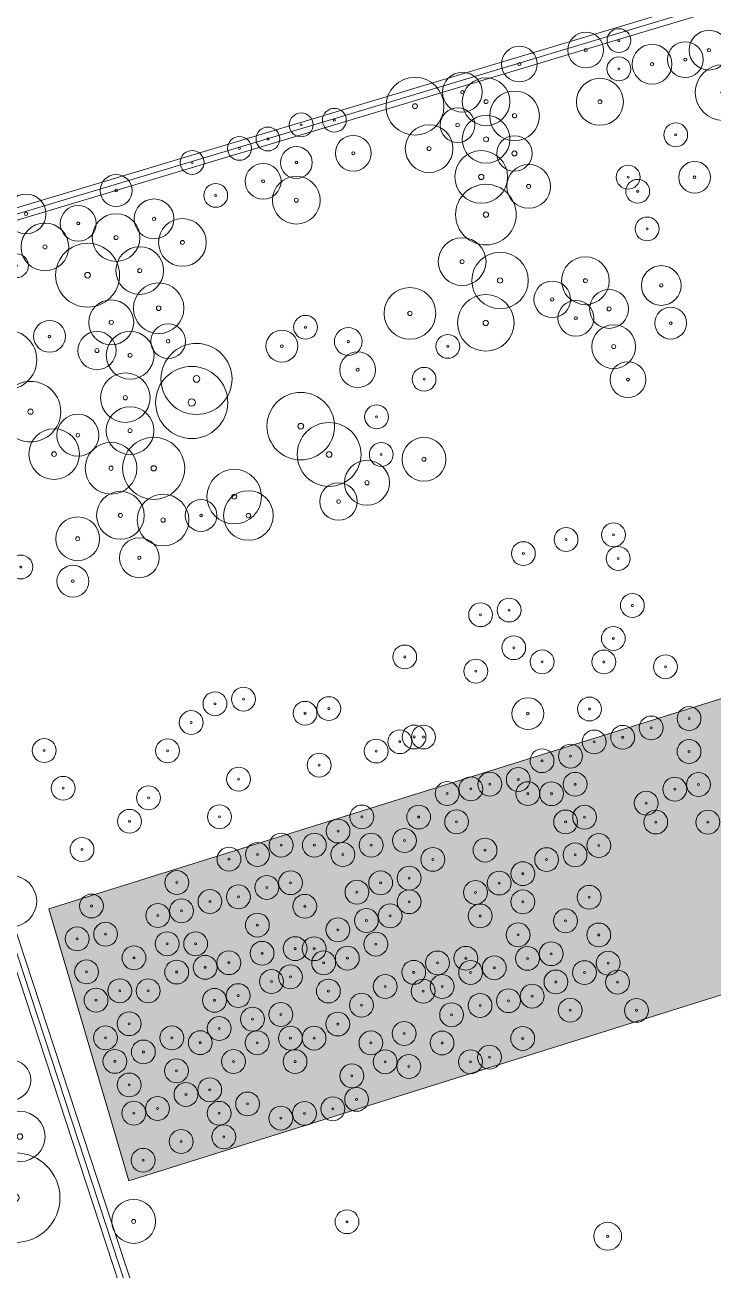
# Model space of a CAD drawing. Header units: metres. Extents: x 0 to 1612, y 0 to 1403.
# Drawn here: x 820.9 to 993.9, y 617.6 to 930.8 of the extents above; entities that cross this region are included whole.
import ezdxf

# ---------------------------------------------------------------- set-up
doc = ezdxf.new("R2010")
doc.units = ezdxf.units.M
doc.header["$MEASUREMENT"] = 0
for name, color, linetype, lineweight, true_color in [('TPX_ROADS_AXES', 7, 'CONTINUOUS', 0, 0x323232), ('TPX_ROADS_CONTOURS', 7, 'CONTINUOUS', 0, 0x646464), ('TPX_VEGETATION_GREEN_SPACES', 7, 'CONTINUOUS', 0, 0x58ba48), ('TPX_VEGETATION_GREEN_SPACES_HATCH', 7, 'CONTINUOUS', 0, 0x58ba48), ('TPX_VEGETATION_TREES_INDIVIDUAL', 7, 'CONTINUOUS', 0, 0x136734)]:
    doc.layers.add(name, color=color, linetype=linetype, lineweight=lineweight, true_color=true_color)

# ---------------------------------------------------------------- blocks, each defined once
blk = doc.blocks.new('TREETR005_CR047')
at = {"layer": 'TPX_VEGETATION_TREES_INDIVIDUAL'}
for radius in [4.71, 0.458]:
    blk.add_circle((0, 0, 0.04), radius, dxfattribs=at)
blk = doc.blocks.new('TREETR006_CR064')
at = {"layer": 'TPX_VEGETATION_TREES_INDIVIDUAL'}
for radius in [6.36, 0.583]:
    blk.add_circle((0, 0, 0.04), radius, dxfattribs=at)
blk = doc.blocks.new('TREETR010_CR113')
at = {"layer": 'TPX_VEGETATION_TREES_INDIVIDUAL'}
for radius in [11.27, 1]:
    blk.add_circle((0, 0, 0.04), radius, dxfattribs=at)
blk = doc.blocks.new('TREETR005_CR048')
at = {"layer": 'TPX_VEGETATION_TREES_INDIVIDUAL'}
for radius in [4.8, 0.5]:
    blk.add_circle((0, 0, 0.04), radius, dxfattribs=at)
blk = doc.blocks.new('TREETR005_CR065')
at = {"layer": 'TPX_VEGETATION_TREES_INDIVIDUAL'}
for radius in [6.5, 0.542]:
    blk.add_circle((0, 0, 0.04), radius, dxfattribs=at)
blk = doc.blocks.new('TREETR007_CR076')
at = {"layer": 'TPX_VEGETATION_TREES_INDIVIDUAL'}
for radius in [7.62, 0.667]:
    blk.add_circle((0, 0, 0.04), radius, dxfattribs=at)
blk = doc.blocks.new('TREETR006_CR060')
at = {"layer": 'TPX_VEGETATION_TREES_INDIVIDUAL'}
for radius in [6, 0.625]:
    blk.add_circle((0, 0, 0.04), radius, dxfattribs=at)
blk = doc.blocks.new('TREETR006_CR073')
at = {"layer": 'TPX_VEGETATION_TREES_INDIVIDUAL'}
for radius in [7.28, 0.625]:
    blk.add_circle((0, 0, 0.04), radius, dxfattribs=at)
blk = doc.blocks.new('TREETR005_CR059')
at = {"layer": 'TPX_VEGETATION_TREES_INDIVIDUAL'}
for radius in [5.91, 0.5]:
    blk.add_circle((0, 0, 0.04), radius, dxfattribs=at)
blk = doc.blocks.new('TREETR005_CR055')
at = {"layer": 'TPX_VEGETATION_TREES_INDIVIDUAL'}
for radius in [5.51, 0.5]:
    blk.add_circle((0, 0, 0.04), radius, dxfattribs=at)
blk = doc.blocks.new('TREETR007_CR063')
at = {"layer": 'TPX_VEGETATION_TREES_INDIVIDUAL'}
for radius in [6.3, 0.708]:
    blk.add_circle((0, 0, 0.04), radius, dxfattribs=at)
blk = doc.blocks.new('TREETR005_CR044')
at = {"layer": 'TPX_VEGETATION_TREES_INDIVIDUAL'}
for radius in [4.36, 0.458]:
    blk.add_circle((0, 0, 0.04), radius, dxfattribs=at)
blk = doc.blocks.new('TREETR009_CR091')
at = {"layer": 'TPX_VEGETATION_TREES_INDIVIDUAL'}
for radius in [9.07, 0.917]:
    blk.add_circle((0, 0, 0.04), radius, dxfattribs=at)
blk = doc.blocks.new('TREETR006_CR070')
at = {"layer": 'TPX_VEGETATION_TREES_INDIVIDUAL'}
for radius in [7, 0.583]:
    blk.add_circle((0, 0, 0.04), radius, dxfattribs=at)
blk = doc.blocks.new('TREETR007_CR080')
at = {"layer": 'TPX_VEGETATION_TREES_INDIVIDUAL'}
for radius in [8.03, 0.708]:
    blk.add_circle((0, 0, 0.04), radius, dxfattribs=at)
blk = doc.blocks.new('TREETR004_CR050')
at = {"layer": 'TPX_VEGETATION_TREES_INDIVIDUAL'}
for radius in [5, 0.417]:
    blk.add_circle((0, 0, 0.04), radius, dxfattribs=at)
blk = doc.blocks.new('TREETR006_CR075')
at = {"layer": 'TPX_VEGETATION_TREES_INDIVIDUAL'}
for radius in [7.5, 0.625]:
    blk.add_circle((0, 0, 0.04), radius, dxfattribs=at)
blk = doc.blocks.new('TREETR003_CR035')
at = {"layer": 'TPX_VEGETATION_TREES_INDIVIDUAL'}
for radius in [3.5, 0.292]:
    blk.add_circle((0, 0, 0.04), radius, dxfattribs=at)
blk = doc.blocks.new('TREETR005_CR060')
at = {"layer": 'TPX_VEGETATION_TREES_INDIVIDUAL'}
for radius in [6, 0.5]:
    blk.add_circle((0, 0, 0.04), radius, dxfattribs=at)
blk = doc.blocks.new('TREETR005_CR057')
at = {"layer": 'TPX_VEGETATION_TREES_INDIVIDUAL'}
for radius in [5.65, 0.542]:
    blk.add_circle((0, 0, 0.04), radius, dxfattribs=at)
blk = doc.blocks.new('TREETR007_CR066')
at = {"layer": 'TPX_VEGETATION_TREES_INDIVIDUAL'}
for radius in [6.63, 0.667]:
    blk.add_circle((0, 0, 0.04), radius, dxfattribs=at)
blk = doc.blocks.new('TREETR003_CR040')
at = {"layer": 'TPX_VEGETATION_TREES_INDIVIDUAL'}
for radius in [4, 0.333]:
    blk.add_circle((0, 0, 0.04), radius, dxfattribs=at)
blk = doc.blocks.new('TREETR006_CR045')
at = {"layer": 'TPX_VEGETATION_TREES_INDIVIDUAL'}
for radius in [4.45, 0.625]:
    blk.add_circle((0, 0, 0.04), radius, dxfattribs=at)
blk = doc.blocks.new('TREETR005_CR062')
at = {"layer": 'TPX_VEGETATION_TREES_INDIVIDUAL'}
for radius in [6.24, 0.542]:
    blk.add_circle((0, 0, 0.04), radius, dxfattribs=at)
blk = doc.blocks.new('TREETR007_CR085')
at = {"layer": 'TPX_VEGETATION_TREES_INDIVIDUAL'}
for radius in [8.5, 0.708]:
    blk.add_circle((0, 0, 0.04), radius, dxfattribs=at)
blk = doc.blocks.new('TREETR005_CR049')
at = {"layer": 'TPX_VEGETATION_TREES_INDIVIDUAL'}
for radius in [4.89, 0.5]:
    blk.add_circle((0, 0, 0.04), radius, dxfattribs=at)
blk = doc.blocks.new('TREETR007_CR071')
at = {"layer": 'TPX_VEGETATION_TREES_INDIVIDUAL'}
for radius in [7.11, 0.667]:
    blk.add_circle((0, 0, 0.04), radius, dxfattribs=at)
blk = doc.blocks.new('TREETR006_CR051')
at = {"layer": 'TPX_VEGETATION_TREES_INDIVIDUAL'}
for radius in [5.09, 0.583]:
    blk.add_circle((0, 0, 0.04), radius, dxfattribs=at)
blk = doc.blocks.new('TREETR005_CR053')
at = {"layer": 'TPX_VEGETATION_TREES_INDIVIDUAL'}
for radius in [5.29, 0.458]:
    blk.add_circle((0, 0, 0.04), radius, dxfattribs=at)
blk = doc.blocks.new('TREETR003_CR030')
at = {"layer": 'TPX_VEGETATION_TREES_INDIVIDUAL'}
for radius in [3, 0.25]:
    blk.add_circle((0, 0, 0.04), radius, dxfattribs=at)
blk = doc.blocks.new('TREETR004_CR046')
at = {"layer": 'TPX_VEGETATION_TREES_INDIVIDUAL'}
for radius in [4.59, 0.417]:
    blk.add_circle((0, 0, 0.04), radius, dxfattribs=at)
blk = doc.blocks.new('TREETR006_CR069')
at = {"layer": 'TPX_VEGETATION_TREES_INDIVIDUAL'}
for radius in [6.86, 0.625]:
    blk.add_circle((0, 0, 0.04), radius, dxfattribs=at)
blk = doc.blocks.new('TREETR008_CR089')
at = {"layer": 'TPX_VEGETATION_TREES_INDIVIDUAL'}
for radius in [8.93, 0.833]:
    blk.add_circle((0, 0, 0.04), radius, dxfattribs=at)
blk = doc.blocks.new('TREETR007_CR078')
at = {"layer": 'TPX_VEGETATION_TREES_INDIVIDUAL'}
for radius in [7.8, 0.667]:
    blk.add_circle((0, 0, 0.04), radius, dxfattribs=at)
blk = doc.blocks.new('TREETR004_CR045')
at = {"layer": 'TPX_VEGETATION_TREES_INDIVIDUAL'}
for radius in [4.5, 0.375]:
    blk.add_circle((0, 0, 0.04), radius, dxfattribs=at)

msp = doc.modelspace()

# ---------------------------------------------------------------- hatches: boundary and pattern name
at = {"layer": 'TPX_VEGETATION_GREEN_SPACES_HATCH'}
msp.add_hatch(color=256, dxfattribs=at).paths.add_polyline_path([(1019.63, 768.69), (826.89, 708.41), (847.05, 640.03), (1042.23, 701.33), (1019.63, 768.69)])

# ---------------------------------------------------------------- linework, layer by layer
at = {"layer": 'TPX_ROADS_AXES', "elevation": 0.03}
for points in [[(803.07, 878.47), (1051.1, 953.09), (1338.18, 1046.01), (1606.13, 1126.89)], [(861.63, 566.91), (806.96, 733.35)]]:
    msp.add_lwpolyline(points, dxfattribs=at)
at = {"layer": 'TPX_ROADS_CONTOURS', "elevation": 0.03}
for points in [[(1249.78, 1332.45), (961.35, 1242.59), (803.07, 1193.74), (803.07, 1190.78), (803.51, 1190.74), (960.81, 1239.28), (1049.22, 954.09), (803.07, 880.03), (803.07, 877.07), (803.5, 877.03), (1050.12, 951.23)], [(1144.59, 657.36), (862.59, 568.79), (808.39, 733.82), (804.49, 745.65), (803.75, 746.52), (803.07, 746.58), (803.07, 740.38), (805.06, 734.32), (803.07, 733.69), (803.07, 730.73), (803.52, 730.69), (806, 731.47), (859.74, 567.84), (803.07, 548.13), (803.07, 545.15), (803.56, 545.12), (860.63, 564.98), (948.59, 266.46)]]:
    msp.add_lwpolyline(points, dxfattribs=at)
at = {"layer": 'TPX_VEGETATION_GREEN_SPACES', "elevation": 0}
msp.add_lwpolyline([(1019.63, 768.69), (826.89, 708.41), (847.05, 640.03), (1042.23, 701.33)], close=True, dxfattribs=at)

# ---------------------------------------------------------------- block references
at = {"layer": 'TPX_VEGETATION_TREES_INDIVIDUAL'}
for name, p in [('TREETR004_CR045', (961.88, 924.46, 0.04)), ('TREETR003_CR030', (970.23, 926.82, 0.04)), ('TREETR004_CR050', (992.87, 924.42, 0.04)), ('TREETR004_CR045', (945.19, 920.93, 0.04)), ('TREETR004_CR050', (978.56, 920.89, 0.04)), ('TREETR004_CR045', (986.91, 922.06, 0.04)), ('TREETR003_CR030', (970.22, 919.71, 0.04)), ('TREETR004_CR050', (930.87, 913.85, 0.04)), ('TREETR006_CR070', (996.43, 913.76, 0.04)), ('TREETR006_CR073', (918.95, 910.32, 0.04)), ('TREETR005_CR060', (936.83, 911.47, 0.04)), ('TREETR005_CR059', (965.44, 911.43, 0.04)), ('TREETR005_CR062', (943.98, 907.91, 0.04)), ('TREETR003_CR030', (890.33, 905.62, 0.04)), ('TREETR003_CR030', (898.68, 906.79, 0.04)), ('TREETR005_CR044', (929.67, 905.56, 0.04)), ('TREETR005_CR060', (922.51, 899.65, 0.04)), ('TREETR006_CR060', (936.82, 902, 0.04)), ('TREETR003_CR030', (984.5, 903.12, 0.04)), ('TREETR003_CR030', (874.83, 899.72, 0.04)), ('TREETR003_CR030', (881.99, 902.08, 0.04)), ('TREETR004_CR045', (903.44, 898.5, 0.04)), ('TREETR006_CR045', (943.96, 898.44, 0.04)), ('TREETR003_CR030', (862.91, 896.19, 0.04)), ('TREETR003_CR040', (889.13, 896.15, 0.04)), ('TREETR007_CR066', (935.61, 892.53, 0.04)), ('TREETR004_CR045', (880.78, 891.43, 0.04)), ('TREETR003_CR040', (989.25, 892.45, 0.04)), ('TREETR003_CR040', (843.82, 889.11, 0.04)), ('TREETR005_CR060', (889.12, 886.68, 0.04)), ('TREETR005_CR055', (947.53, 890.15, 0.04)), ('TREETR003_CR030', (972.56, 892.48, 0.04)), ('TREETR003_CR030', (868.85, 887.89, 0.04)), ('TREETR007_CR076', (936.79, 883.06, 0.04)), ('TREETR003_CR030', (974.94, 888.92, 0.04)), ('TREETR004_CR050', (821.17, 883.22, 0.04)), ('TREETR004_CR050', (853.35, 881.99, 0.04)), ('TREETR004_CR045', (834.28, 880.84, 0.04)), ('TREETR005_CR060', (843.81, 877.27, 0.04)), ('TREETR005_CR060', (825.92, 874.93, 0.04)), ('TREETR005_CR060', (860.49, 876.06, 0.04)), ('TREETR003_CR030', (977.31, 879.45, 0.04)), ('TREETR005_CR060', (930.81, 871.23, 0.04)), ('TREETR007_CR080', (836.64, 867.81, 0.04)), ('TREETR005_CR060', (849.76, 868.97, 0.04)), ('TREETR003_CR030', (818.77, 870.2, 0.04)), ('TREETR007_CR071', (940.34, 866.48, 0.04)), ('TREETR005_CR060', (961.8, 866.44, 0.04)), ('TREETR004_CR050', (980.87, 865.23, 0.04)), ('TREETR006_CR064', (854.51, 859.5, 0.04)), ('TREETR005_CR065', (917.68, 858.22, 0.04)), ('TREETR004_CR046', (953.45, 861.72, 0.04)), ('TREETR005_CR057', (842.58, 855.96, 0.04)), ('TREETR007_CR071', (936.75, 855.82, 0.04)), ('TREETR004_CR045', (959.4, 856.98, 0.04)), ('TREETR005_CR049', (967.75, 859.33, 0.04)), ('TREETR003_CR040', (983.24, 855.76, 0.04)), ('TREETR003_CR040', (827.08, 852.43, 0.04)), ('TREETR005_CR044', (856.88, 851.2, 0.04)), ('TREETR003_CR030', (891.45, 854.71, 0.04)), ('TREETR005_CR055', (968.92, 849.86, 0.04)), ('TREETR006_CR075', (816.35, 846.53, 0.04)), ('TREETR005_CR048', (839, 848.86, 0.04)), ('TREETR005_CR060', (847.34, 847.67, 0.04)), ('TREETR003_CR040', (885.49, 849.98, 0.04)), ('TREETR003_CR035', (902.18, 851.14, 0.04)), ('TREETR003_CR030', (927.21, 849.92, 0.04)), ('TREETR008_CR089', (864.02, 841.72, 0.04)), ('TREETR004_CR045', (904.55, 844.03, 0.04)), ('TREETR004_CR045', (972.49, 841.56, 0.04)), ('TREETR005_CR062', (846.13, 837.01, 0.04)), ('TREETR009_CR091', (862.82, 835.8, 0.04)), ('TREETR003_CR030', (921.23, 841.64, 0.04)), ('TREETR007_CR076', (822.29, 833.49, 0.04)), ('TREETR007_CR085', (890.23, 829.84, 0.04)), ('TREETR005_CR060', (847.31, 828.72, 0.04)), ('TREETR003_CR030', (909.3, 832.18, 0.04)), ('TREETR005_CR053', (834.2, 827.56, 0.04)), ('TREETR007_CR080', (897.37, 822.73, 0.04)), ('TREETR006_CR064', (828.23, 822.83, 0.04)), ('TREETR007_CR078', (853.26, 819.24, 0.04)), ('TREETR005_CR055', (921.2, 821.51, 0.04)), ('TREETR005_CR065', (842.53, 819.26, 0.04)), ('TREETR003_CR030', (910.48, 822.71, 0.04)), ('TREETR005_CR057', (906.89, 815.61, 0.04)), ('TREETR006_CR069', (873.51, 812.11, 0.04)), ('TREETR005_CR047', (899.73, 810.89, 0.04)), ('TREETR005_CR060', (844.9, 807.41, 0.04)), ('TREETR005_CR065', (855.62, 806.21, 0.04)), ('TREETR003_CR040', (865.16, 807.38, 0.04)), ('TREETR005_CR062', (877.08, 807.37, 0.04)), ('TREETR005_CR055', (834.16, 801.51, 0.04)), ('TREETR003_CR030', (968.86, 802.5, 0.04)), ('TREETR003_CR030', (956.93, 801.33, 0.04)), ('TREETR004_CR050', (849.65, 796.75, 0.04)), ('TREETR003_CR030', (946.2, 797.79, 0.04)), ('TREETR003_CR030', (970.04, 796.58, 0.04)), ('TREETR003_CR030', (819.85, 794.42, 0.04)), ('TREETR003_CR040', (832.95, 790.85, 0.04)), ('TREETR003_CR030', (942.61, 783.59, 0.04)), ('TREETR003_CR030', (973.6, 784.73, 0.04)), ('TREETR003_CR030', (935.45, 782.42, 0.04)), ('TREETR003_CR030', (943.78, 774.12, 0.04)), ('TREETR003_CR030', (968.82, 776.45, 0.04)), ('TREETR003_CR030', (916.37, 771.79, 0.04)), ('TREETR003_CR030', (934.24, 768.21, 0.04)), ('TREETR003_CR030', (950.93, 770.55, 0.04)), ('TREETR003_CR030', (966.43, 770.53, 0.04)), ('TREETR003_CR030', (981.92, 769.33, 0.04)), ('TREETR003_CR030', (868.67, 760.02, 0.04)), ('TREETR003_CR030', (875.82, 761.19, 0.04)), ('TREETR003_CR030', (897.27, 758.79, 0.04)), ('TREETR003_CR040', (947.34, 757.54, 0.04)), ('TREETR003_CR030', (962.83, 758.7, 0.04)), ('TREETR003_CR030', (862.7, 755.29, 0.04)), ('TREETR003_CR030', (891.31, 757.62, 0.04)), ('TREETR003_CR030', (987.86, 756.29, 0.04)), ('TREETR003_CR030', (978.32, 753.94, 0.04)), ('TREETR003_CR030', (915.14, 750.48, 0.04)), ('TREETR003_CR030', (918.72, 751.66, 0.04)), ('TREETR003_CR030', (921.1, 751.65, 0.04)), ('TREETR003_CR030', (964.01, 750.41, 0.04)), ('TREETR003_CR030', (971.17, 751.58, 0.04)), ('TREETR003_CR030', (825.74, 748.24, 0.04)), ('TREETR003_CR030', (856.73, 748.19, 0.04)), ('TREETR003_CR030', (909.18, 748.12, 0.04)), ('TREETR003_CR030', (950.89, 745.69, 0.04)), ('TREETR003_CR030', (958.05, 746.86, 0.04)), ('TREETR003_CR030', (987.85, 748.01, 0.04)), ('TREETR003_CR030', (894.87, 744.59, 0.04)), ('TREETR003_CR030', (874.6, 741.06, 0.04)), ('TREETR003_CR030', (937.77, 739.79, 0.04)), ('TREETR003_CR030', (944.93, 740.96, 0.04)), ('TREETR003_CR030', (959.23, 739.76, 0.04)), ('TREETR003_CR030', (990.22, 739.71, 0.04)), ('TREETR003_CR030', (830.5, 738.76, 0.04)), ('TREETR003_CR030', (851.95, 736.36, 0.04)), ('TREETR003_CR030', (927.04, 737.44, 0.04)), ('TREETR003_CR030', (933, 738.61, 0.04)), ('TREETR003_CR030', (947.31, 737.41, 0.04)), ('TREETR003_CR030', (953.27, 737.4, 0.04)), ('TREETR003_CR030', (984.26, 738.54, 0.04)), ('TREETR003_CR030', (977.1, 735, 0.04)), ('TREETR003_CR030', (847.17, 730.45, 0.04)), ('TREETR003_CR030', (869.82, 731.6, 0.04)), ('TREETR003_CR030', (905.58, 731.55, 0.04)), ('TREETR003_CR030', (919.88, 731.53, 0.04)), ('TREETR003_CR030', (929.42, 730.33, 0.04)), ('TREETR003_CR030', (956.83, 730.29, 0.04)), ('TREETR003_CR030', (961.6, 731.47, 0.04)), ('TREETR003_CR030', (979.48, 730.26, 0.04)), ('TREETR003_CR030', (992.59, 730.24, 0.04)), ('TREETR003_CR030', (899.61, 728, 0.04)), ('TREETR003_CR030', (885.31, 724.47, 0.04)), ('TREETR003_CR030', (893.65, 724.46, 0.04)), ('TREETR003_CR030', (907.95, 724.44, 0.04)), ('TREETR003_CR030', (916.3, 725.61, 0.04)), ('TREETR003_CR030', (965.17, 724.36, 0.04)), ('TREETR003_CR030', (835.24, 723.36, 0.04)), ('TREETR003_CR030', (872.19, 720.94, 0.04)), ('TREETR003_CR030', (879.34, 722.11, 0.04)), ('TREETR003_CR030', (900.8, 722.08, 0.04)), ('TREETR003_CR030', (923.44, 720.87, 0.04)), ('TREETR003_CR030', (936.56, 723.21, 0.04)), ('TREETR003_CR030', (952.05, 720.82, 0.04)), ('TREETR003_CR030', (959.2, 722, 0.04)), ('TREETR003_CR030', (859.07, 715.04, 0.04)), ('TREETR003_CR030', (887.68, 715, 0.04)), ('TREETR003_CR030', (910.32, 714.96, 0.04)), ('TREETR003_CR030', (917.48, 716.14, 0.04)), ('TREETR003_CR030', (940.12, 714.92, 0.04)), ('TREETR003_CR030', (946.09, 717.28, 0.04)), ('TREETR005_CR065', (817.34, 710.36, 0.04)), ('TREETR003_CR030', (874.56, 711.46, 0.04)), ('TREETR003_CR030', (881.71, 713.82, 0.04)), ('TREETR003_CR030', (904.36, 712.61, 0.04)), ('TREETR003_CR030', (934.16, 712.56, 0.04)), ('TREETR003_CR030', (962.76, 711.34, 0.04)), ('TREETR003_CR030', (837.6, 709.15, 0.04)), ('TREETR003_CR030', (867.41, 710.29, 0.04)), ('TREETR003_CR030', (891.24, 709.07, 0.04)), ('TREETR003_CR030', (917.47, 710.22, 0.04)), ('TREETR003_CR030', (946.08, 710.18, 0.04)), ('TREETR003_CR030', (854.29, 706.76, 0.04)), ('TREETR003_CR030', (860.25, 707.93, 0.04)), ('TREETR003_CR030', (906.73, 705.5, 0.04)), ('TREETR003_CR030', (912.7, 706.67, 0.04)), ('TREETR003_CR030', (935.34, 706.64, 0.04)), ('TREETR003_CR030', (956.8, 705.43, 0.04)), ('TREETR003_CR030', (841.17, 702.04, 0.04)), ('TREETR003_CR030', (879.32, 704.35, 0.04)), ('TREETR003_CR030', (899.58, 703.14, 0.04)), ('TREETR003_CR030', (944.87, 701.89, 0.04)), ('TREETR003_CR030', (965.14, 701.86, 0.04)), ('TREETR003_CR030', (834.02, 700.87, 0.04)), ('TREETR003_CR030', (856.66, 699.65, 0.04)), ('TREETR003_CR030', (863.81, 699.64, 0.04)), ('TREETR003_CR030', (909.11, 699.57, 0.04)), ('TREETR003_CR030', (848.31, 696.11, 0.04)), ('TREETR003_CR030', (880.5, 697.25, 0.04)), ('TREETR003_CR030', (888.84, 698.42, 0.04)), ('TREETR003_CR030', (893.61, 698.41, 0.04)), ('TREETR003_CR030', (901.95, 696.03, 0.04)), ('TREETR003_CR030', (931.75, 695.99, 0.04)), ('TREETR003_CR030', (947.25, 695.97, 0.04)), ('TREETR003_CR030', (953.21, 697.14, 0.04)), ('TREETR003_CR030', (836.39, 692.57, 0.04)), ('TREETR003_CR030', (859.04, 692.54, 0.04)), ('TREETR003_CR030', (866.19, 693.72, 0.04)), ('TREETR003_CR030', (872.15, 694.89, 0.04)), ('TREETR003_CR030', (895.99, 694.86, 0.04)), ('TREETR003_CR030', (918.63, 692.46, 0.04)), ('TREETR003_CR030', (924.6, 694.82, 0.04)), ('TREETR003_CR030', (932.94, 692.44, 0.04)), ('TREETR003_CR030', (938.9, 693.61, 0.04)), ('TREETR003_CR030', (961.55, 692.39, 0.04)), ('TREETR003_CR030', (967.51, 694.75, 0.04)), ('TREETR003_CR030', (882.87, 690.14, 0.04)), ('TREETR003_CR030', (887.64, 691.32, 0.04)), ('TREETR003_CR030', (954.39, 690.04, 0.04)), ('TREETR003_CR030', (969.89, 690.01, 0.04)), ('TREETR003_CR030', (844.73, 687.83, 0.04)), ('TREETR003_CR030', (851.88, 687.82, 0.04)), ('TREETR003_CR030', (874.52, 686.6, 0.04)), ('TREETR003_CR030', (897.17, 687.75, 0.04)), ('TREETR003_CR030', (911.48, 688.91, 0.04)), ('TREETR003_CR030', (921.01, 687.72, 0.04)), ('TREETR003_CR030', (925.78, 688.89, 0.04)), ('TREETR003_CR030', (948.43, 686.49, 0.04)), ('TREETR003_CR030', (838.76, 685.47, 0.04)), ('TREETR003_CR030', (868.56, 685.42, 0.04)), ('TREETR003_CR030', (905.51, 684.19, 0.04)), ('TREETR003_CR030', (935.31, 684.14, 0.04)), ('TREETR003_CR030', (942.46, 685.32, 0.04)), ('TREETR003_CR030', (878.09, 680.67, 0.04)), ('TREETR003_CR030', (885.24, 681.85, 0.04)), ('TREETR003_CR030', (928.16, 681.79, 0.04)), ('TREETR003_CR030', (957.96, 682.93, 0.04)), ('TREETR003_CR030', (974.64, 682.9, 0.04)), ('TREETR003_CR030', (847.1, 679.54, 0.04)), ('TREETR003_CR030', (869.74, 678.32, 0.04)), ('TREETR003_CR030', (899.54, 679.46, 0.04)), ('TREETR003_CR030', (916.23, 677.07, 0.04)), ('TREETR003_CR030', (841.13, 675.99, 0.04)), ('TREETR003_CR030', (857.82, 675.97, 0.04)), ('TREETR003_CR030', (864.97, 674.77, 0.04)), ('TREETR003_CR030', (879.27, 674.75, 0.04)), ('TREETR003_CR030', (887.62, 675.92, 0.04)), ('TREETR003_CR030', (893.58, 675.92, 0.04)), ('TREETR003_CR030', (907.88, 674.71, 0.04)), ('TREETR003_CR030', (925.76, 674.69, 0.04)), ('TREETR003_CR030', (946.03, 675.84, 0.04)), ('TREETR003_CR030', (850.66, 672.43, 0.04)), ('TREETR003_CR030', (937.68, 671.12, 0.04)), ('TREETR006_CR051', (817.28, 665.37, 0.04)), ('TREETR003_CR030', (843.51, 670.07, 0.04)), ('TREETR003_CR030', (859, 667.68, 0.04)), ('TREETR003_CR030', (873.31, 670.03, 0.04)), ('TREETR003_CR030', (888.8, 670, 0.04)), ('TREETR003_CR030', (911.45, 669.97, 0.04)), ('TREETR003_CR030', (917.41, 668.78, 0.04)), ('TREETR003_CR030', (932.91, 669.94, 0.04)), ('TREETR003_CR030', (903.1, 666.43, 0.04)), ('TREETR003_CR030', (847.08, 664.14, 0.04)), ('TREETR003_CR030', (861.38, 661.75, 0.04)), ('TREETR003_CR030', (867.34, 662.93, 0.04)), ('TREETR003_CR030', (854.22, 658.21, 0.04)), ('TREETR003_CR030', (876.87, 659.36, 0.04)), ('TREETR003_CR030', (898.32, 658.15, 0.04)), ('TREETR003_CR030', (904.28, 660.51, 0.04)), ('TREETR003_CR030', (848.26, 657.04, 0.04)), ('TREETR003_CR030', (869.71, 657.01, 0.04)), ('TREETR003_CR030', (885.21, 655.8, 0.04)), ('TREETR003_CR030', (891.17, 656.98, 0.04)), ('TREETR007_CR063', (819.64, 651.16, 0.04)), ('TREETR003_CR030', (860.17, 649.92, 0.04)), ('TREETR003_CR030', (870.9, 651.08, 0.04)), ('TREETR010_CR113', (818.43, 635.77, 0.04)), ('TREETR003_CR030', (850.62, 645.19, 0.04)), ('TREETR005_CR055', (848.22, 629.8, 0.04)), ('TREETR003_CR030', (901.86, 629.73, 0.04)), ('TREETR003_CR035', (967.41, 626.08, 0.04))]:
    msp.add_blockref(name, p, dxfattribs=at)

doc.saveas('drawing.dxf')
